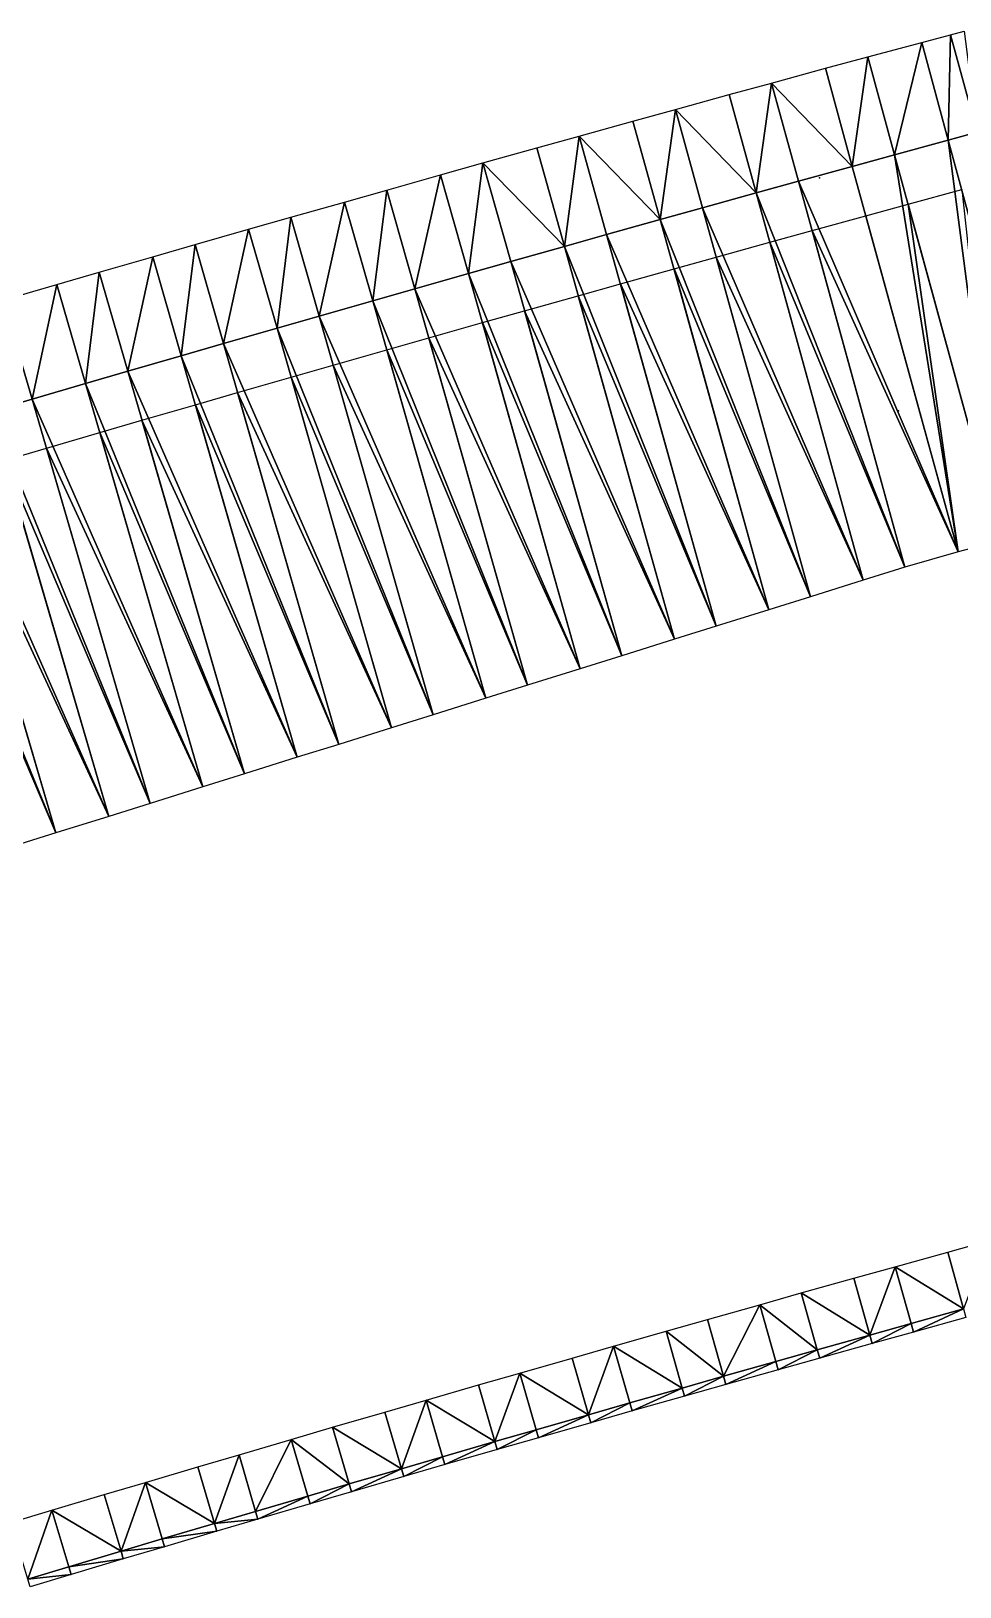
# Model space of a CAD drawing. Header units: metres. Extents: x 1882598 to 1885460, y 3171405 to 3171756.
# Drawn here: x 1883085.32 to 1883094.76, y 3171585.87 to 3171601.68 of the extents above; entities that cross this region are included whole.
import ezdxf

# ---------------------------------------------------------------- set-up
doc = ezdxf.new("R2010")
doc.units = ezdxf.units.M
doc.header["$MEASUREMENT"] = 0
doc.layers.add('Triangles surfaces projet', color=7, linetype='Continuous', true_color=0x848484)

msp = doc.modelspace()

# ---------------------------------------------------------------- linework, layer by layer
for p in [(1883093.331, 3171600.188, 152.013), (1883094.134, 3171597.822, 152.078)]:
    msp.add_point(p)
at = {"layer": 'Triangles surfaces projet'}
for points in [[(1883094.093, 3171600.424, 152.088), (1883093.821, 3171601.419, 151.4), (1883094.368, 3171601.566, 151.393), (1883094.093, 3171600.424, 152.088)], [(1883094.093, 3171600.424, 152.088), (1883094.368, 3171601.566, 151.393), (1883094.638, 3171600.573, 152.079), (1883094.093, 3171600.424, 152.088)], [(1883094.662, 3171601.644, 151.39), (1883094.638, 3171600.573, 152.079), (1883094.368, 3171601.566, 151.393), (1883094.662, 3171601.644, 151.39)], [(1883094.638, 3171600.573, 152.079), (1883094.662, 3171601.644, 151.39), (1883094.931, 3171600.653, 152.074), (1883094.638, 3171600.573, 152.079)], [(1883094.931, 3171600.653, 152.074), (1883094.662, 3171601.644, 151.39), (1883094.8, 3171601.681, 151.388), (1883094.931, 3171600.653, 152.074)], [(1883093.663, 3171600.306, 152.095), (1883093.39, 3171601.303, 151.405), (1883093.821, 3171601.419, 151.4), (1883093.663, 3171600.306, 152.095)], [(1883093.663, 3171600.306, 152.095), (1883093.821, 3171601.419, 151.4), (1883094.093, 3171600.424, 152.088), (1883093.663, 3171600.306, 152.095)], [(1883093.663, 3171600.306, 152.095), (1883092.843, 3171601.153, 151.414), (1883093.39, 3171601.303, 151.405), (1883093.663, 3171600.306, 152.095)], [(1883092.688, 3171600.037, 152.111), (1883092.412, 3171601.035, 151.42), (1883092.843, 3171601.153, 151.414), (1883092.688, 3171600.037, 152.111)], [(1883092.688, 3171600.037, 152.111), (1883092.843, 3171601.153, 151.414), (1883093.118, 3171600.155, 152.104), (1883092.688, 3171600.037, 152.111)], [(1883093.663, 3171600.306, 152.095), (1883093.118, 3171600.155, 152.104), (1883092.843, 3171601.153, 151.414), (1883093.663, 3171600.306, 152.095)], [(1883091.866, 3171600.884, 151.428), (1883092.412, 3171601.035, 151.42), (1883092.688, 3171600.037, 152.111), (1883091.866, 3171600.884, 151.428)], [(1883091.435, 3171600.765, 151.435), (1883091.713, 3171599.765, 152.127), (1883090.889, 3171600.613, 151.443), (1883091.435, 3171600.765, 151.435)], [(1883091.866, 3171600.884, 151.428), (1883091.713, 3171599.765, 152.127), (1883091.435, 3171600.765, 151.435), (1883091.866, 3171600.884, 151.428)], [(1883091.713, 3171599.765, 152.127), (1883091.866, 3171600.884, 151.428), (1883092.143, 3171599.885, 152.12), (1883091.713, 3171599.765, 152.127)], [(1883092.143, 3171599.885, 152.12), (1883091.866, 3171600.884, 151.428), (1883092.688, 3171600.037, 152.111), (1883092.143, 3171599.885, 152.12)], [(1883090.889, 3171600.613, 151.443), (1883090.739, 3171599.492, 152.143), (1883090.459, 3171600.493, 151.449), (1883090.889, 3171600.613, 151.443)], [(1883090.739, 3171599.492, 152.143), (1883090.889, 3171600.613, 151.443), (1883091.168, 3171599.613, 152.135), (1883090.739, 3171599.492, 152.143)], [(1883091.168, 3171599.613, 152.135), (1883090.889, 3171600.613, 151.443), (1883091.713, 3171599.765, 152.127), (1883091.168, 3171599.613, 152.135)], [(1883094.638, 3171600.573, 152.079), (1883094.931, 3171600.653, 152.074), (1883095.708, 3171596.643, 152.058), (1883094.638, 3171600.573, 152.079)], [(1883089.912, 3171600.341, 151.458), (1883090.459, 3171600.493, 151.449), (1883090.739, 3171599.492, 152.143), (1883089.912, 3171600.341, 151.458)], [(1883094.638, 3171600.573, 152.079), (1883095.165, 3171596.501, 152.066), (1883094.093, 3171600.424, 152.088), (1883094.638, 3171600.573, 152.079)], [(1883095.708, 3171596.643, 152.058), (1883095.165, 3171596.501, 152.066), (1883094.638, 3171600.573, 152.079), (1883095.708, 3171596.643, 152.058)], [(1883089.766, 3171599.217, 152.159), (1883089.482, 3171600.22, 151.464), (1883089.912, 3171600.341, 151.458), (1883089.766, 3171599.217, 152.159)], [(1883089.766, 3171599.217, 152.159), (1883089.912, 3171600.341, 151.458), (1883090.195, 3171599.339, 152.152), (1883089.766, 3171599.217, 152.159)], [(1883090.195, 3171599.339, 152.152), (1883089.912, 3171600.341, 151.458), (1883090.739, 3171599.492, 152.143), (1883090.195, 3171599.339, 152.152)], [(1883093.663, 3171600.306, 152.095), (1883094.737, 3171596.389, 152.072), (1883093.118, 3171600.155, 152.104), (1883093.663, 3171600.306, 152.095)], [(1883094.093, 3171600.424, 152.088), (1883094.737, 3171596.389, 152.072), (1883093.663, 3171600.306, 152.095), (1883094.093, 3171600.424, 152.088)], [(1883094.093, 3171600.424, 152.088), (1883095.165, 3171596.501, 152.066), (1883094.737, 3171596.389, 152.072), (1883094.093, 3171600.424, 152.088)], [(1883089.221, 3171599.063, 152.168), (1883088.937, 3171600.066, 151.473), (1883089.482, 3171600.22, 151.464), (1883089.221, 3171599.063, 152.168)], [(1883089.221, 3171599.063, 152.168), (1883089.482, 3171600.22, 151.464), (1883089.766, 3171599.217, 152.159), (1883089.221, 3171599.063, 152.168)], [(1883094.197, 3171596.233, 152.08), (1883092.688, 3171600.037, 152.111), (1883093.118, 3171600.155, 152.104), (1883094.197, 3171596.233, 152.08)], [(1883094.197, 3171596.233, 152.08), (1883093.118, 3171600.155, 152.104), (1883094.737, 3171596.389, 152.072), (1883094.197, 3171596.233, 152.08)], [(1883088.507, 3171599.944, 151.479), (1883088.937, 3171600.066, 151.473), (1883088.792, 3171598.941, 152.175), (1883088.507, 3171599.944, 151.479)], [(1883089.221, 3171599.063, 152.168), (1883088.792, 3171598.941, 152.175), (1883088.937, 3171600.066, 151.473), (1883089.221, 3171599.063, 152.168)], [(1883093.775, 3171596.101, 152.086), (1883092.143, 3171599.885, 152.12), (1883092.688, 3171600.037, 152.111), (1883093.775, 3171596.101, 152.086)], [(1883093.775, 3171596.101, 152.086), (1883092.688, 3171600.037, 152.111), (1883094.197, 3171596.233, 152.08), (1883093.775, 3171596.101, 152.086)], [(1883094.775, 3171600.07, 152.426), (1883095.165, 3171596.501, 152.416), (1883094.23, 3171599.921, 152.435), (1883094.775, 3171600.07, 152.426)], [(1883088.507, 3171599.944, 151.479), (1883088.248, 3171598.785, 152.184), (1883087.961, 3171599.789, 151.488), (1883088.507, 3171599.944, 151.479)], [(1883088.792, 3171598.941, 152.175), (1883088.248, 3171598.785, 152.184), (1883088.507, 3171599.944, 151.479), (1883088.792, 3171598.941, 152.175)], [(1883092.143, 3171599.885, 152.12), (1883093.239, 3171595.933, 152.093), (1883091.713, 3171599.765, 152.127), (1883092.143, 3171599.885, 152.12)], [(1883093.239, 3171595.933, 152.093), (1883092.143, 3171599.885, 152.12), (1883093.775, 3171596.101, 152.086), (1883093.239, 3171595.933, 152.093)], [(1883093.801, 3171599.804, 152.442), (1883094.737, 3171596.389, 152.422), (1883093.256, 3171599.654, 152.451), (1883093.801, 3171599.804, 152.442)], [(1883094.23, 3171599.921, 152.435), (1883094.737, 3171596.389, 152.422), (1883093.801, 3171599.804, 152.442), (1883094.23, 3171599.921, 152.435)], [(1883094.23, 3171599.921, 152.435), (1883095.165, 3171596.501, 152.416), (1883094.737, 3171596.389, 152.422), (1883094.23, 3171599.921, 152.435)], [(1883087.276, 3171598.505, 152.2), (1883086.987, 3171599.511, 151.503), (1883087.532, 3171599.667, 151.494), (1883087.276, 3171598.505, 152.2)], [(1883087.82, 3171598.662, 152.191), (1883087.276, 3171598.505, 152.2), (1883087.532, 3171599.667, 151.494), (1883087.82, 3171598.662, 152.191)], [(1883087.82, 3171598.662, 152.191), (1883087.532, 3171599.667, 151.494), (1883087.961, 3171599.789, 151.488), (1883087.82, 3171598.662, 152.191)], [(1883088.248, 3171598.785, 152.184), (1883087.82, 3171598.662, 152.191), (1883087.961, 3171599.789, 151.488), (1883088.248, 3171598.785, 152.184)], [(1883091.168, 3171599.613, 152.135), (1883091.713, 3171599.765, 152.127), (1883092.816, 3171595.801, 152.099), (1883091.168, 3171599.613, 152.135)], [(1883093.239, 3171595.933, 152.093), (1883092.816, 3171595.801, 152.099), (1883091.713, 3171599.765, 152.127), (1883093.239, 3171595.933, 152.093)], [(1883093.256, 3171599.654, 152.451), (1883094.197, 3171596.233, 152.43), (1883092.827, 3171599.535, 152.457), (1883093.256, 3171599.654, 152.451)], [(1883094.737, 3171596.389, 152.422), (1883094.197, 3171596.233, 152.43), (1883093.256, 3171599.654, 152.451), (1883094.737, 3171596.389, 152.422)], [(1883086.987, 3171599.511, 151.503), (1883086.848, 3171598.381, 152.208), (1883086.557, 3171599.387, 151.51), (1883086.987, 3171599.511, 151.503)], [(1883087.276, 3171598.505, 152.2), (1883086.848, 3171598.381, 152.208), (1883086.987, 3171599.511, 151.503), (1883087.276, 3171598.505, 152.2)], [(1883090.195, 3171599.339, 152.152), (1883090.739, 3171599.492, 152.143), (1883091.858, 3171595.501, 152.113), (1883090.195, 3171599.339, 152.152)], [(1883090.739, 3171599.492, 152.143), (1883091.168, 3171599.613, 152.135), (1883092.28, 3171595.633, 152.107), (1883090.739, 3171599.492, 152.143)], [(1883090.739, 3171599.492, 152.143), (1883092.28, 3171595.633, 152.107), (1883091.858, 3171595.501, 152.113), (1883090.739, 3171599.492, 152.143)], [(1883092.28, 3171595.633, 152.107), (1883091.168, 3171599.613, 152.135), (1883092.816, 3171595.801, 152.099), (1883092.28, 3171595.633, 152.107)], [(1883092.827, 3171599.535, 152.457), (1883093.775, 3171596.101, 152.436), (1883092.282, 3171599.384, 152.466), (1883092.827, 3171599.535, 152.457)], [(1883094.197, 3171596.233, 152.43), (1883093.775, 3171596.101, 152.436), (1883092.827, 3171599.535, 152.457), (1883094.197, 3171596.233, 152.43)], [(1883086.012, 3171599.23, 151.518), (1883086.557, 3171599.387, 151.51), (1883086.304, 3171598.224, 152.217), (1883086.012, 3171599.23, 151.518)], [(1883086.557, 3171599.387, 151.51), (1883086.848, 3171598.381, 152.208), (1883086.304, 3171598.224, 152.217), (1883086.557, 3171599.387, 151.51)], [(1883091.322, 3171595.333, 152.121), (1883089.766, 3171599.217, 152.159), (1883090.195, 3171599.339, 152.152), (1883091.322, 3171595.333, 152.121)], [(1883091.322, 3171595.333, 152.121), (1883090.195, 3171599.339, 152.152), (1883091.858, 3171595.501, 152.113), (1883091.322, 3171595.333, 152.121)], [(1883092.282, 3171599.384, 152.466), (1883093.239, 3171595.933, 152.443), (1883091.853, 3171599.265, 152.473), (1883092.282, 3171599.384, 152.466)], [(1883093.775, 3171596.101, 152.436), (1883093.239, 3171595.933, 152.443), (1883092.282, 3171599.384, 152.466), (1883093.775, 3171596.101, 152.436)], [(1883086.012, 3171599.23, 151.518), (1883085.876, 3171598.099, 152.224), (1883085.583, 3171599.106, 151.525), (1883086.012, 3171599.23, 151.518)], [(1883085.876, 3171598.099, 152.224), (1883086.012, 3171599.23, 151.518), (1883086.304, 3171598.224, 152.217), (1883085.876, 3171598.099, 152.224)], [(1883089.766, 3171599.217, 152.159), (1883090.9, 3171595.201, 152.127), (1883089.221, 3171599.063, 152.168), (1883089.766, 3171599.217, 152.159)], [(1883091.322, 3171595.333, 152.121), (1883090.9, 3171595.201, 152.127), (1883089.766, 3171599.217, 152.159), (1883091.322, 3171595.333, 152.121)], [(1883091.853, 3171599.265, 152.473), (1883092.816, 3171595.801, 152.449), (1883091.308, 3171599.113, 152.482), (1883091.853, 3171599.265, 152.473)], [(1883093.239, 3171595.933, 152.443), (1883092.816, 3171595.801, 152.449), (1883091.853, 3171599.265, 152.473), (1883093.239, 3171595.933, 152.443)], [(1883085.039, 3171598.948, 151.533), (1883085.583, 3171599.106, 151.525), (1883085.333, 3171597.94, 152.233), (1883085.039, 3171598.948, 151.533)], [(1883085.333, 3171597.94, 152.233), (1883085.583, 3171599.106, 151.525), (1883085.876, 3171598.099, 152.224), (1883085.333, 3171597.94, 152.233)], [(1883088.792, 3171598.941, 152.175), (1883089.221, 3171599.063, 152.168), (1883090.364, 3171595.033, 152.135), (1883088.792, 3171598.941, 152.175)], [(1883090.364, 3171595.033, 152.135), (1883089.221, 3171599.063, 152.168), (1883090.9, 3171595.201, 152.127), (1883090.364, 3171595.033, 152.135)], [(1883091.308, 3171599.113, 152.482), (1883092.28, 3171595.633, 152.457), (1883090.879, 3171598.992, 152.489), (1883091.308, 3171599.113, 152.482)], [(1883092.816, 3171595.801, 152.449), (1883092.28, 3171595.633, 152.457), (1883091.308, 3171599.113, 152.482), (1883092.816, 3171595.801, 152.449)], [(1883084.905, 3171597.815, 152.241), (1883085.039, 3171598.948, 151.533), (1883085.333, 3171597.94, 152.233), (1883084.905, 3171597.815, 152.241)], [(1883088.792, 3171598.941, 152.175), (1883089.942, 3171594.901, 152.141), (1883088.248, 3171598.785, 152.184), (1883088.792, 3171598.941, 152.175)], [(1883089.942, 3171594.901, 152.141), (1883088.792, 3171598.941, 152.175), (1883090.364, 3171595.033, 152.135), (1883089.942, 3171594.901, 152.141)], [(1883090.879, 3171598.992, 152.489), (1883091.858, 3171595.501, 152.463), (1883090.335, 3171598.839, 152.498), (1883090.879, 3171598.992, 152.489)], [(1883092.28, 3171595.633, 152.457), (1883091.858, 3171595.501, 152.463), (1883090.879, 3171598.992, 152.489), (1883092.28, 3171595.633, 152.457)], [(1883088.248, 3171598.785, 152.184), (1883089.406, 3171594.733, 152.148), (1883087.82, 3171598.662, 152.191), (1883088.248, 3171598.785, 152.184)], [(1883089.406, 3171594.733, 152.148), (1883088.248, 3171598.785, 152.184), (1883089.942, 3171594.901, 152.141), (1883089.406, 3171594.733, 152.148)], [(1883089.907, 3171598.718, 152.505), (1883090.9, 3171595.201, 152.477), (1883089.363, 3171598.564, 152.514), (1883089.907, 3171598.718, 152.505)], [(1883090.335, 3171598.839, 152.498), (1883091.322, 3171595.333, 152.471), (1883089.907, 3171598.718, 152.505), (1883090.335, 3171598.839, 152.498)], [(1883091.322, 3171595.333, 152.471), (1883090.9, 3171595.201, 152.477), (1883089.907, 3171598.718, 152.505), (1883091.322, 3171595.333, 152.471)], [(1883091.858, 3171595.501, 152.463), (1883091.322, 3171595.333, 152.471), (1883090.335, 3171598.839, 152.498), (1883091.858, 3171595.501, 152.463)], [(1883088.984, 3171594.601, 152.155), (1883087.276, 3171598.505, 152.2), (1883087.82, 3171598.662, 152.191), (1883088.984, 3171594.601, 152.155)], [(1883087.82, 3171598.662, 152.191), (1883089.406, 3171594.733, 152.148), (1883088.984, 3171594.601, 152.155), (1883087.82, 3171598.662, 152.191)], [(1883089.363, 3171598.564, 152.514), (1883090.364, 3171595.033, 152.485), (1883088.934, 3171598.442, 152.521), (1883089.363, 3171598.564, 152.514)], [(1883090.9, 3171595.201, 152.477), (1883090.364, 3171595.033, 152.485), (1883089.363, 3171598.564, 152.514), (1883090.9, 3171595.201, 152.477)], [(1883088.026, 3171594.301, 152.169), (1883086.304, 3171598.224, 152.217), (1883086.848, 3171598.381, 152.208), (1883088.026, 3171594.301, 152.169)], [(1883088.448, 3171594.433, 152.162), (1883086.848, 3171598.381, 152.208), (1883087.276, 3171598.505, 152.2), (1883088.448, 3171594.433, 152.162)], [(1883088.448, 3171594.433, 152.162), (1883088.026, 3171594.301, 152.169), (1883086.848, 3171598.381, 152.208), (1883088.448, 3171594.433, 152.162)], [(1883088.984, 3171594.601, 152.155), (1883088.448, 3171594.433, 152.162), (1883087.276, 3171598.505, 152.2), (1883088.984, 3171594.601, 152.155)], [(1883088.934, 3171598.442, 152.521), (1883089.942, 3171594.901, 152.491), (1883088.391, 3171598.287, 152.53), (1883088.934, 3171598.442, 152.521)], [(1883090.364, 3171595.033, 152.485), (1883089.942, 3171594.901, 152.491), (1883088.934, 3171598.442, 152.521), (1883090.364, 3171595.033, 152.485)], [(1883086.304, 3171598.224, 152.217), (1883087.49, 3171594.133, 152.177), (1883085.876, 3171598.099, 152.224), (1883086.304, 3171598.224, 152.217)], [(1883087.49, 3171594.133, 152.177), (1883086.304, 3171598.224, 152.217), (1883088.026, 3171594.301, 152.169), (1883087.49, 3171594.133, 152.177)], [(1883088.391, 3171598.287, 152.53), (1883089.406, 3171594.733, 152.498), (1883087.963, 3171598.164, 152.537), (1883088.391, 3171598.287, 152.53)], [(1883089.942, 3171594.901, 152.491), (1883089.406, 3171594.733, 152.498), (1883088.391, 3171598.287, 152.53), (1883089.942, 3171594.901, 152.491)], [(1883085.876, 3171598.099, 152.224), (1883087.068, 3171594.001, 152.183), (1883085.333, 3171597.94, 152.233), (1883085.876, 3171598.099, 152.224)], [(1883085.876, 3171598.099, 152.224), (1883087.49, 3171594.133, 152.177), (1883087.068, 3171594.001, 152.183), (1883085.876, 3171598.099, 152.224)], [(1883087.963, 3171598.164, 152.537), (1883088.984, 3171594.601, 152.505), (1883087.419, 3171598.007, 152.546), (1883087.963, 3171598.164, 152.537)], [(1883089.406, 3171594.733, 152.498), (1883088.984, 3171594.601, 152.505), (1883087.963, 3171598.164, 152.537), (1883089.406, 3171594.733, 152.498)], [(1883084.905, 3171597.815, 152.241), (1883085.333, 3171597.94, 152.233), (1883086.533, 3171593.833, 152.191), (1883084.905, 3171597.815, 152.241)], [(1883085.333, 3171597.94, 152.233), (1883087.068, 3171594.001, 152.183), (1883086.533, 3171593.833, 152.191), (1883085.333, 3171597.94, 152.233)], [(1883087.419, 3171598.007, 152.546), (1883088.448, 3171594.433, 152.512), (1883086.991, 3171597.884, 152.553), (1883087.419, 3171598.007, 152.546)], [(1883088.984, 3171594.601, 152.505), (1883088.448, 3171594.433, 152.512), (1883087.419, 3171598.007, 152.546), (1883088.984, 3171594.601, 152.505)], [(1883084.905, 3171597.815, 152.241), (1883086.111, 3171593.701, 152.197), (1883084.363, 3171597.655, 152.25), (1883084.905, 3171597.815, 152.241)], [(1883084.905, 3171597.815, 152.241), (1883086.533, 3171593.833, 152.191), (1883086.111, 3171593.701, 152.197), (1883084.905, 3171597.815, 152.241)], [(1883086.991, 3171597.884, 152.553), (1883088.026, 3171594.301, 152.519), (1883086.448, 3171597.726, 152.562), (1883086.991, 3171597.884, 152.553)], [(1883088.448, 3171594.433, 152.512), (1883088.026, 3171594.301, 152.519), (1883086.991, 3171597.884, 152.553), (1883088.448, 3171594.433, 152.512)], [(1883084.363, 3171597.655, 152.25), (1883085.575, 3171593.533, 152.205), (1883083.935, 3171597.528, 152.258), (1883084.363, 3171597.655, 152.25)], [(1883084.363, 3171597.655, 152.25), (1883086.111, 3171593.701, 152.197), (1883085.575, 3171593.533, 152.205), (1883084.363, 3171597.655, 152.25)], [(1883086.021, 3171597.602, 152.569), (1883087.068, 3171594.001, 152.533), (1883085.478, 3171597.444, 152.578), (1883086.021, 3171597.602, 152.569)], [(1883086.448, 3171597.726, 152.562), (1883087.49, 3171594.133, 152.527), (1883086.021, 3171597.602, 152.569), (1883086.448, 3171597.726, 152.562)], [(1883087.49, 3171594.133, 152.527), (1883087.068, 3171594.001, 152.533), (1883086.021, 3171597.602, 152.569), (1883087.49, 3171594.133, 152.527)], [(1883088.026, 3171594.301, 152.519), (1883087.49, 3171594.133, 152.527), (1883086.448, 3171597.726, 152.562), (1883088.026, 3171594.301, 152.519)], [(1883085.153, 3171593.401, 152.211), (1883083.935, 3171597.528, 152.258), (1883085.575, 3171593.533, 152.205), (1883085.153, 3171593.401, 152.211)], [(1883085.478, 3171597.444, 152.578), (1883086.533, 3171593.833, 152.541), (1883085.051, 3171597.318, 152.586), (1883085.478, 3171597.444, 152.578)], [(1883087.068, 3171594.001, 152.533), (1883086.533, 3171593.833, 152.541), (1883085.478, 3171597.444, 152.578), (1883087.068, 3171594.001, 152.533)], [(1883085.051, 3171597.318, 152.586), (1883086.111, 3171593.701, 152.547), (1883084.508, 3171597.159, 152.595), (1883085.051, 3171597.318, 152.586)], [(1883086.533, 3171593.833, 152.541), (1883086.111, 3171593.701, 152.547), (1883085.051, 3171597.318, 152.586), (1883086.533, 3171593.833, 152.541)], [(1883084.508, 3171597.159, 152.595), (1883085.575, 3171593.533, 152.555), (1883084.081, 3171597.033, 152.602), (1883084.508, 3171597.159, 152.595)], [(1883086.111, 3171593.701, 152.547), (1883085.575, 3171593.533, 152.555), (1883084.508, 3171597.159, 152.595), (1883086.111, 3171593.701, 152.547)], [(1883085.575, 3171593.533, 152.555), (1883085.153, 3171593.401, 152.561), (1883084.081, 3171597.033, 152.602), (1883085.575, 3171593.533, 152.555)], [(1883095.053, 3171589.391, 152.422), (1883094.793, 3171588.696, 152.403), (1883094.633, 3171589.274, 152.427), (1883095.053, 3171589.391, 152.422)], [(1883094.099, 3171589.125, 152.434), (1883094.633, 3171589.274, 152.427), (1883094.793, 3171588.696, 152.403), (1883094.099, 3171589.125, 152.434)], [(1883093.679, 3171589.008, 152.44), (1883094.099, 3171589.125, 152.434), (1883093.841, 3171588.43, 152.416), (1883093.679, 3171589.008, 152.44)], [(1883093.841, 3171588.43, 152.416), (1883094.099, 3171589.125, 152.434), (1883094.26, 3171588.547, 152.41), (1883093.841, 3171588.43, 152.416)], [(1883094.26, 3171588.547, 152.41), (1883094.099, 3171589.125, 152.434), (1883094.793, 3171588.696, 152.403), (1883094.26, 3171588.547, 152.41)], [(1883093.679, 3171589.008, 152.44), (1883093.841, 3171588.43, 152.416), (1883093.145, 3171588.858, 152.447), (1883093.679, 3171589.008, 152.44)], [(1883092.356, 3171588.011, 152.436), (1883092.192, 3171588.588, 152.46), (1883092.725, 3171588.739, 152.453), (1883092.356, 3171588.011, 152.436)], [(1883092.725, 3171588.739, 152.453), (1883092.888, 3171588.162, 152.429), (1883092.356, 3171588.011, 152.436), (1883092.725, 3171588.739, 152.453)], [(1883092.725, 3171588.739, 152.453), (1883093.145, 3171588.858, 152.447), (1883093.308, 3171588.28, 152.423), (1883092.725, 3171588.739, 152.453)], [(1883092.888, 3171588.162, 152.429), (1883092.725, 3171588.739, 152.453), (1883093.308, 3171588.28, 152.423), (1883092.888, 3171588.162, 152.429)], [(1883093.145, 3171588.858, 152.447), (1883093.841, 3171588.43, 152.416), (1883093.308, 3171588.28, 152.423), (1883093.145, 3171588.858, 152.447)], [(1883091.772, 3171588.469, 152.466), (1883092.192, 3171588.588, 152.46), (1883092.356, 3171588.011, 152.436), (1883091.772, 3171588.469, 152.466)], [(1883094.793, 3171588.696, 152.403), (1883094.285, 3171588.46, 152.35), (1883094.26, 3171588.547, 152.41), (1883094.793, 3171588.696, 152.403)], [(1883094.818, 3171588.607, 152.342), (1883094.285, 3171588.46, 152.35), (1883094.793, 3171588.696, 152.403), (1883094.818, 3171588.607, 152.342)], [(1883091.936, 3171587.892, 152.442), (1883091.239, 3171588.317, 152.474), (1883091.772, 3171588.469, 152.466), (1883091.936, 3171587.892, 152.442)], [(1883092.356, 3171588.011, 152.436), (1883091.936, 3171587.892, 152.442), (1883091.772, 3171588.469, 152.466), (1883092.356, 3171588.011, 152.436)], [(1883093.308, 3171588.28, 152.423), (1883093.841, 3171588.43, 152.416), (1883093.332, 3171588.195, 152.365), (1883093.308, 3171588.28, 152.423)], [(1883093.865, 3171588.344, 152.356), (1883093.332, 3171588.195, 152.365), (1883093.841, 3171588.43, 152.416), (1883093.865, 3171588.344, 152.356)], [(1883094.26, 3171588.547, 152.41), (1883093.865, 3171588.344, 152.356), (1883093.841, 3171588.43, 152.416), (1883094.26, 3171588.547, 152.41)], [(1883093.865, 3171588.344, 152.356), (1883094.26, 3171588.547, 152.41), (1883094.285, 3171588.46, 152.35), (1883093.865, 3171588.344, 152.356)], [(1883091.239, 3171588.317, 152.474), (1883090.985, 3171587.62, 152.455), (1883090.819, 3171588.197, 152.479), (1883091.239, 3171588.317, 152.474)], [(1883090.985, 3171587.62, 152.455), (1883091.239, 3171588.317, 152.474), (1883091.404, 3171587.74, 152.45), (1883090.985, 3171587.62, 152.455)], [(1883091.404, 3171587.74, 152.45), (1883091.239, 3171588.317, 152.474), (1883091.936, 3171587.892, 152.442), (1883091.404, 3171587.74, 152.45)], [(1883092.912, 3171588.078, 152.371), (1883092.888, 3171588.162, 152.429), (1883093.308, 3171588.28, 152.423), (1883092.912, 3171588.078, 152.371)], [(1883092.912, 3171588.078, 152.371), (1883093.308, 3171588.28, 152.423), (1883093.332, 3171588.195, 152.365), (1883092.912, 3171588.078, 152.371)], [(1883090.287, 3171588.044, 152.487), (1883090.819, 3171588.197, 152.479), (1883090.985, 3171587.62, 152.455), (1883090.287, 3171588.044, 152.487)], [(1883092.379, 3171587.928, 152.379), (1883092.356, 3171588.011, 152.436), (1883092.888, 3171588.162, 152.429), (1883092.379, 3171587.928, 152.379)], [(1883092.379, 3171587.928, 152.379), (1883092.888, 3171588.162, 152.429), (1883092.912, 3171588.078, 152.371), (1883092.379, 3171587.928, 152.379)], [(1883090.034, 3171587.347, 152.469), (1883089.868, 3171587.923, 152.493), (1883090.287, 3171588.044, 152.487), (1883090.034, 3171587.347, 152.469)], [(1883090.034, 3171587.347, 152.469), (1883090.287, 3171588.044, 152.487), (1883090.453, 3171587.468, 152.463), (1883090.034, 3171587.347, 152.469)], [(1883090.453, 3171587.468, 152.463), (1883090.287, 3171588.044, 152.487), (1883090.985, 3171587.62, 152.455), (1883090.453, 3171587.468, 152.463)], [(1883091.96, 3171587.81, 152.385), (1883091.936, 3171587.892, 152.442), (1883092.356, 3171588.011, 152.436), (1883091.96, 3171587.81, 152.385)], [(1883092.356, 3171588.011, 152.436), (1883092.379, 3171587.928, 152.379), (1883091.96, 3171587.81, 152.385), (1883092.356, 3171588.011, 152.436)], [(1883090.034, 3171587.347, 152.469), (1883089.335, 3171587.769, 152.5), (1883089.868, 3171587.923, 152.493), (1883090.034, 3171587.347, 152.469)], [(1883091.936, 3171587.892, 152.442), (1883091.427, 3171587.659, 152.393), (1883091.404, 3171587.74, 152.45), (1883091.936, 3171587.892, 152.442)], [(1883091.96, 3171587.81, 152.385), (1883091.427, 3171587.659, 152.393), (1883091.936, 3171587.892, 152.442), (1883091.96, 3171587.81, 152.385)], [(1883088.916, 3171587.648, 152.506), (1883089.084, 3171587.071, 152.482), (1883088.384, 3171587.493, 152.514), (1883088.916, 3171587.648, 152.506)], [(1883089.084, 3171587.071, 152.482), (1883088.916, 3171587.648, 152.506), (1883089.335, 3171587.769, 152.5), (1883089.084, 3171587.071, 152.482)], [(1883089.084, 3171587.071, 152.482), (1883089.335, 3171587.769, 152.5), (1883089.502, 3171587.193, 152.476), (1883089.084, 3171587.071, 152.482)], [(1883090.034, 3171587.347, 152.469), (1883089.502, 3171587.193, 152.476), (1883089.335, 3171587.769, 152.5), (1883090.034, 3171587.347, 152.469)], [(1883091.008, 3171587.54, 152.399), (1883090.985, 3171587.62, 152.455), (1883091.404, 3171587.74, 152.45), (1883091.008, 3171587.54, 152.399)], [(1883091.427, 3171587.659, 152.393), (1883091.008, 3171587.54, 152.399), (1883091.404, 3171587.74, 152.45), (1883091.427, 3171587.659, 152.393)], [(1883088.552, 3171586.917, 152.49), (1883087.965, 3171587.37, 152.52), (1883088.384, 3171587.493, 152.514), (1883088.552, 3171586.917, 152.49)], [(1883088.552, 3171586.917, 152.49), (1883088.384, 3171587.493, 152.514), (1883089.084, 3171587.071, 152.482), (1883088.552, 3171586.917, 152.49)], [(1883090.057, 3171587.267, 152.413), (1883090.034, 3171587.347, 152.469), (1883090.453, 3171587.468, 152.463), (1883090.057, 3171587.267, 152.413)], [(1883090.453, 3171587.468, 152.463), (1883090.476, 3171587.387, 152.407), (1883090.057, 3171587.267, 152.413), (1883090.453, 3171587.468, 152.463)], [(1883090.453, 3171587.468, 152.463), (1883090.985, 3171587.62, 152.455), (1883090.476, 3171587.387, 152.407), (1883090.453, 3171587.468, 152.463)], [(1883090.476, 3171587.387, 152.407), (1883090.985, 3171587.62, 152.455), (1883091.008, 3171587.54, 152.399), (1883090.476, 3171587.387, 152.407)], [(1883087.965, 3171587.37, 152.52), (1883087.603, 3171586.638, 152.503), (1883087.434, 3171587.214, 152.527), (1883087.965, 3171587.37, 152.52)], [(1883087.603, 3171586.638, 152.503), (1883087.965, 3171587.37, 152.52), (1883088.134, 3171586.794, 152.496), (1883087.603, 3171586.638, 152.503)], [(1883088.134, 3171586.794, 152.496), (1883087.965, 3171587.37, 152.52), (1883088.552, 3171586.917, 152.49), (1883088.134, 3171586.794, 152.496)], [(1883089.525, 3171587.114, 152.421), (1883089.502, 3171587.193, 152.476), (1883090.034, 3171587.347, 152.469), (1883089.525, 3171587.114, 152.421)], [(1883090.034, 3171587.347, 152.469), (1883090.057, 3171587.267, 152.413), (1883089.525, 3171587.114, 152.421), (1883090.034, 3171587.347, 152.469)], [(1883087.015, 3171587.091, 152.533), (1883087.434, 3171587.214, 152.527), (1883087.185, 3171586.515, 152.509), (1883087.015, 3171587.091, 152.533)], [(1883087.185, 3171586.515, 152.509), (1883087.434, 3171587.214, 152.527), (1883087.603, 3171586.638, 152.503), (1883087.185, 3171586.515, 152.509)], [(1883089.502, 3171587.193, 152.476), (1883089.107, 3171586.992, 152.427), (1883089.084, 3171587.071, 152.482), (1883089.502, 3171587.193, 152.476)], [(1883089.525, 3171587.114, 152.421), (1883089.107, 3171586.992, 152.427), (1883089.502, 3171587.193, 152.476), (1883089.525, 3171587.114, 152.421)], [(1883087.185, 3171586.515, 152.509), (1883086.483, 3171586.933, 152.541), (1883087.015, 3171587.091, 152.533), (1883087.185, 3171586.515, 152.509)], [(1883088.575, 3171586.838, 152.435), (1883088.552, 3171586.917, 152.49), (1883089.084, 3171587.071, 152.482), (1883088.575, 3171586.838, 152.435)], [(1883089.107, 3171586.992, 152.427), (1883088.575, 3171586.838, 152.435), (1883089.084, 3171587.071, 152.482), (1883089.107, 3171586.992, 152.427)], [(1883086.483, 3171586.933, 152.541), (1883086.236, 3171586.234, 152.523), (1883086.065, 3171586.809, 152.547), (1883086.483, 3171586.933, 152.541)], [(1883086.236, 3171586.234, 152.523), (1883086.483, 3171586.933, 152.541), (1883086.654, 3171586.358, 152.517), (1883086.236, 3171586.234, 152.523)], [(1883087.185, 3171586.515, 152.509), (1883086.654, 3171586.358, 152.517), (1883086.483, 3171586.933, 152.541), (1883087.185, 3171586.515, 152.509)], [(1883088.552, 3171586.917, 152.49), (1883088.157, 3171586.715, 152.441), (1883088.134, 3171586.794, 152.496), (1883088.552, 3171586.917, 152.49)], [(1883088.575, 3171586.838, 152.435), (1883088.157, 3171586.715, 152.441), (1883088.552, 3171586.917, 152.49), (1883088.575, 3171586.838, 152.435)], [(1883085.534, 3171586.651, 152.555), (1883086.065, 3171586.809, 152.547), (1883086.236, 3171586.234, 152.523), (1883085.534, 3171586.651, 152.555)], [(1883087.626, 3171586.56, 152.449), (1883087.603, 3171586.638, 152.503), (1883088.134, 3171586.794, 152.496), (1883087.626, 3171586.56, 152.449)], [(1883088.157, 3171586.715, 152.441), (1883087.626, 3171586.56, 152.449), (1883088.134, 3171586.794, 152.496), (1883088.157, 3171586.715, 152.441)], [(1883085.534, 3171586.651, 152.555), (1883085.288, 3171585.951, 152.537), (1883085.116, 3171586.526, 152.561), (1883085.534, 3171586.651, 152.555)], [(1883085.706, 3171586.076, 152.531), (1883085.288, 3171585.951, 152.537), (1883085.534, 3171586.651, 152.555), (1883085.706, 3171586.076, 152.531)], [(1883085.534, 3171586.651, 152.555), (1883086.236, 3171586.234, 152.523), (1883085.706, 3171586.076, 152.531), (1883085.534, 3171586.651, 152.555)], [(1883087.626, 3171586.56, 152.449), (1883087.185, 3171586.515, 152.509), (1883087.603, 3171586.638, 152.503), (1883087.626, 3171586.56, 152.449)], [(1883087.208, 3171586.436, 152.455), (1883087.185, 3171586.515, 152.509), (1883087.626, 3171586.56, 152.449), (1883087.208, 3171586.436, 152.455)], [(1883086.654, 3171586.358, 152.517), (1883086.677, 3171586.279, 152.462), (1883086.236, 3171586.234, 152.523), (1883086.654, 3171586.358, 152.517)], [(1883087.185, 3171586.515, 152.509), (1883087.208, 3171586.436, 152.455), (1883086.654, 3171586.358, 152.517), (1883087.185, 3171586.515, 152.509)], [(1883086.677, 3171586.279, 152.462), (1883086.654, 3171586.358, 152.517), (1883087.208, 3171586.436, 152.455), (1883086.677, 3171586.279, 152.462)], [(1883086.259, 3171586.155, 152.468), (1883085.706, 3171586.076, 152.531), (1883086.236, 3171586.234, 152.523), (1883086.259, 3171586.155, 152.468)], [(1883086.236, 3171586.234, 152.523), (1883086.677, 3171586.279, 152.462), (1883086.259, 3171586.155, 152.468), (1883086.236, 3171586.234, 152.523)], [(1883085.706, 3171586.076, 152.531), (1883085.729, 3171585.997, 152.475), (1883085.288, 3171585.951, 152.537), (1883085.706, 3171586.076, 152.531)], [(1883085.729, 3171585.997, 152.475), (1883085.706, 3171586.076, 152.531), (1883086.259, 3171586.155, 152.468), (1883085.729, 3171585.997, 152.475)], [(1883085.312, 3171585.871, 152.481), (1883085.288, 3171585.951, 152.537), (1883085.729, 3171585.997, 152.475), (1883085.312, 3171585.871, 152.481)]]:
    msp.add_3dface(points, dxfattribs=at)

doc.saveas('drawing.dxf')
